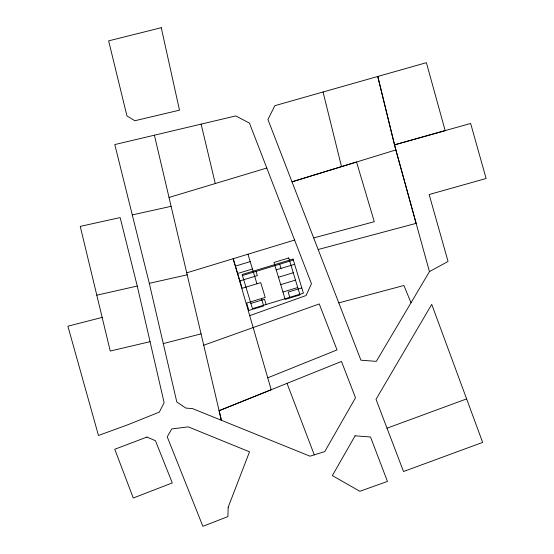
<?xml version="1.0" encoding="UTF-8"?>
<svg xmlns="http://www.w3.org/2000/svg" width="554" height="554" viewBox="0 0 554 554"><rect width="100%" height="100%" fill="white"/><g stroke="black" fill="none" stroke-linecap="round" stroke-linejoin="round"><path stroke-width="0.83" d="M429.447 271.626L376.325 361.353L360.938 360.211L267.928 119.505L274.819 105.689L426.386 62.678L445.174 130.626L394.469 144.871L429.447 271.626L448.048 261.426L429.163 194.53L486.114 178.492L470.637 123.459L394.469 144.871L377.78 76.494L395.854 149.94L416.123 223.359L318.176 249.501M267.748 377.828L337.026 349.92L319.256 303.945L203.72 345.225M154.407 135.204L221.365 420.285L219.107 410.701L341.472 361.45L355.502 397.786L324.755 451.614L309.984 456.191L192.563 408.603L185.832 408.076L176.809 401.989L149.303 283.336L114.789 144.566L235.796 115.918L249.452 123.12L311.466 283.738L306.071 295.511L249.702 315.655M219.107 410.701L271.204 389.753L233.172 258.704L242.153 288.274L260.726 282.63L265.214 297.415L246.641 303.059L248.891 310.448L263.669 305.953L261.426 298.564M387.017 428.194L466.62 398.901L482.652 442.404L403.52 471.516L376.021 399.33L431.732 304.375L466.62 398.901M395.854 149.94L292 181.83L356.554 162.024L374.289 221.718L313.696 237.908M186.726 272.831L294.596 240.041M235.415 266.1L250.2 261.606M237.659 273.489L252.444 269.002M242.423 275.532L293.343 260.061M239.903 280.878L257.34 275.615L256.059 271.391M276.217 269.846L294.631 264.286M278.461 277.242L293.246 272.748M280.712 284.631L295.49 280.137M282.956 292.02L297.74 287.533M250.893 303.405L264.528 299.264L266.114 304.492M301.812 287.935L288.177 292.076L289.763 297.304M169.018 197.466L266.786 168.014M338.785 302.865L403.894 285.497L411.026 302.74M163.271 343.591L201.06 333.854M102.151 317.414L67.886 326.195L98.473 435.486L127.988 424.703L159.317 412.128L164.136 402.73L137.254 286.051L120.135 217.577L80.247 226.385L110.246 351.035L150.079 341.673M96.805 295.171L137.254 286.051M149.303 283.336L187.19 274.805M132.219 214.924L171.124 206.33M287.027 383.354L314.277 454.862M279.708 264.203L280.996 268.427M247.95 254.217L256.931 283.78M323.058 92.006L341.506 166.622M201.123 124.138L215.277 183.526M228.193 507.201L227.916 516.598L202.889 526.3L167.225 436.815L171.768 428.935L188.27 426.864L249.515 451.829L228.193 507.201M355.1 435.797L332.358 475.595L359.83 491.287L387.454 481.433L370.515 437.002L355.1 435.797M146.955 437.064L114.761 449.266L133.272 498.025L172.294 482.915L155.452 440.707L146.955 437.064M288.759 257.963L273.974 262.457L285.199 299.416L299.984 294.922L288.759 257.963M293.038 259.057L242.119 274.528L252.479 308.633L303.405 293.163L293.038 259.057M161.262 27.7L108.639 40.864L126.935 115.89L134.844 120.737L179.496 110.17L161.262 27.7"/></g></svg>
